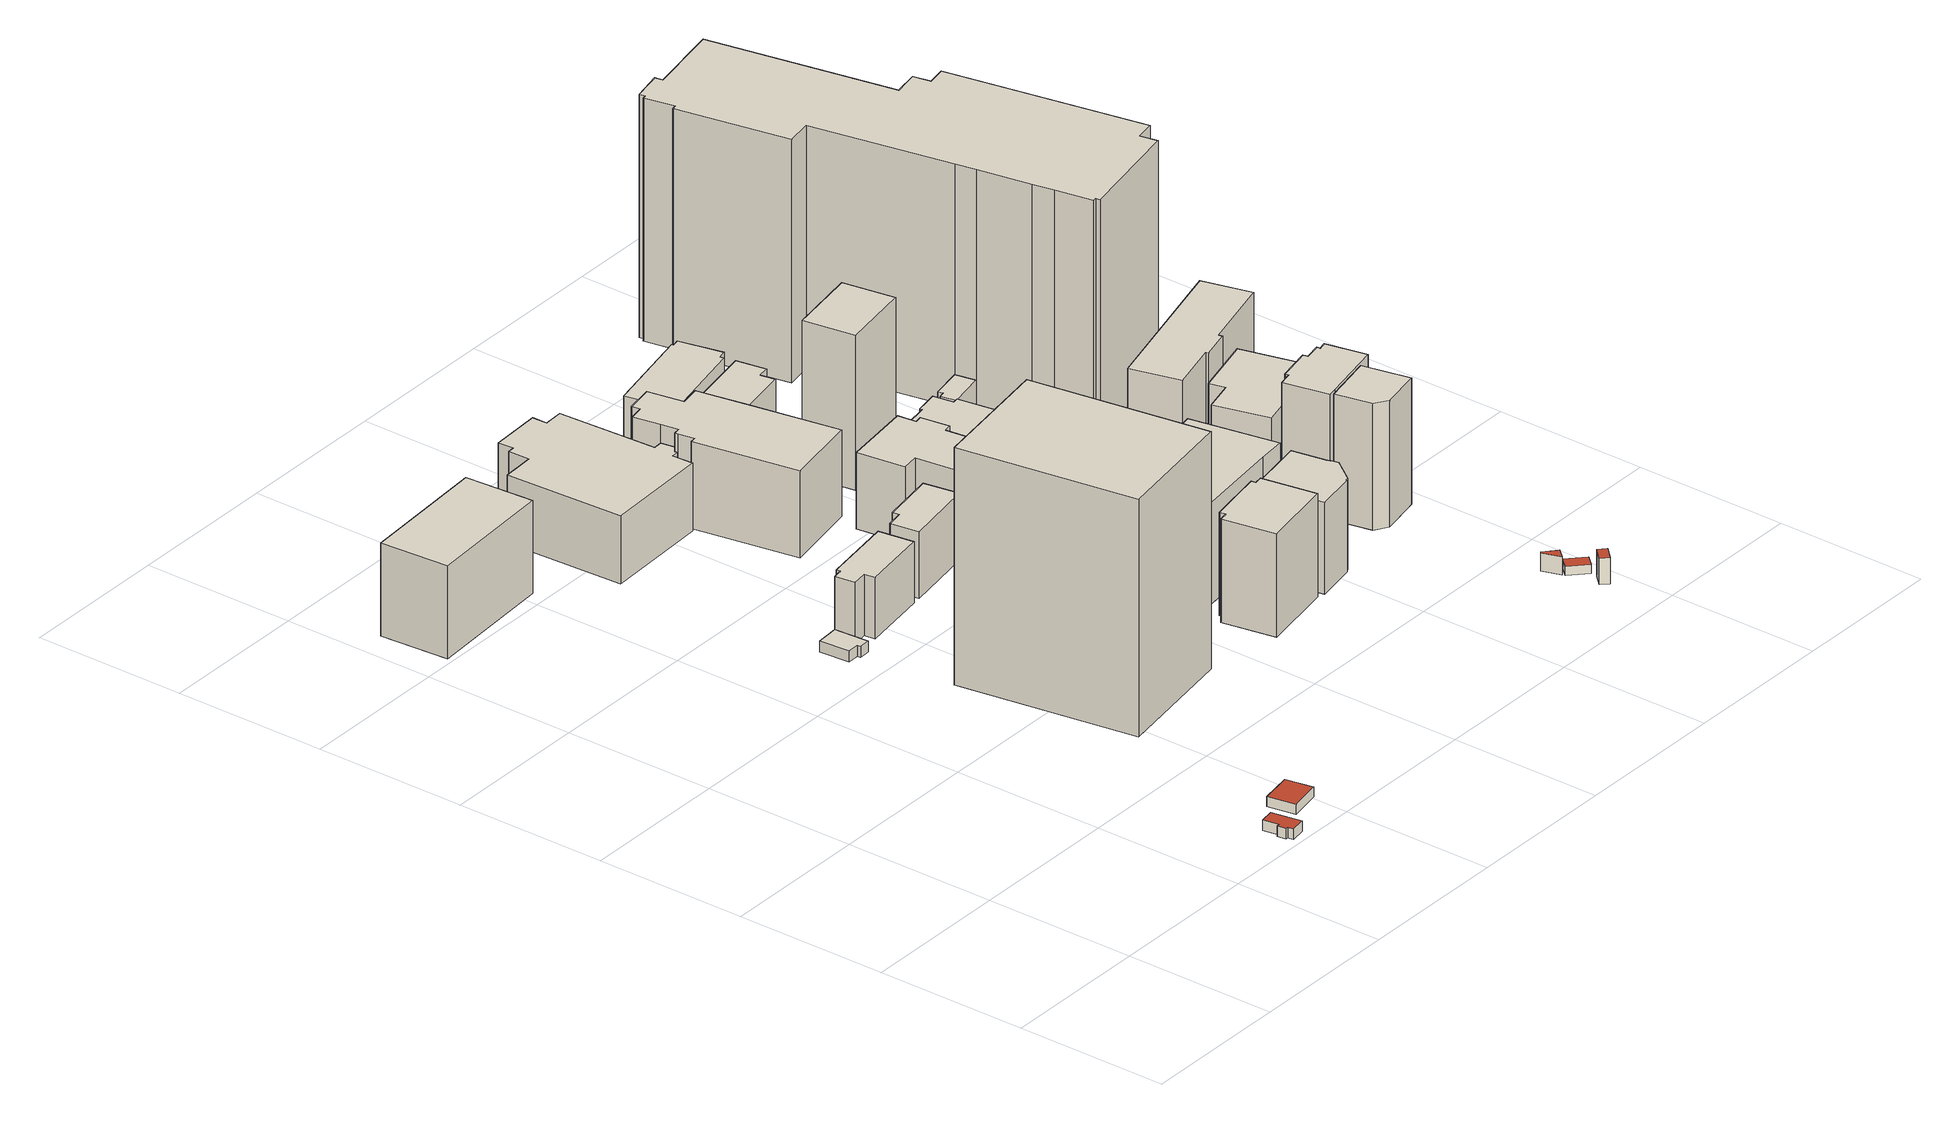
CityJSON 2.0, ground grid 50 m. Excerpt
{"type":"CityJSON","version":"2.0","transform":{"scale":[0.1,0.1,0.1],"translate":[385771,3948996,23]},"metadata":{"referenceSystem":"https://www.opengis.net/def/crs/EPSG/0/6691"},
"CityObjects":{
"building1":{"type":"Building","attributes":{"延べ面積換算係数":"1","大字・町コード":"46","町・丁目コード":"2","13+区市町村コード+大字・町コード+町・丁目コード":"13101046002","class":"3001","usage":"421","measuredHeight":3.5,"storeysAboveGround":1,"storeysBelowGround":0,"RiverFloodingRiskAttribute.description":"10","RiverFloodingRiskAttribute.rank":"1","RiverFloodingRiskAttribute.depth":0.01,"RiverFloodingRiskAttribute.adminType":"2","RiverFloodingRiskAttribute.scale":"2","BuildingDetailAttribute.buildingRoofEdgeArea":51.83,"BuildingDetailAttribute.fireproofStructureType":"1001","BuildingDetailAttribute.urbanPlanType":"21","BuildingDetailAttribute.areaClassificationType":"22","BuildingDetailAttribute.districtsAndZonesType":"10","BuildingDetailAttribute.landUseType":"214","BuildingDetailAttribute.detailedUsage":"1110","BuildingDetailAttribute.specifiedBuildingCoverageRate":80,"BuildingDetailAttribute.specifiedFloorAreaRate":700,"BuildingDetailAttribute.surveyYear":2021,"BuildingIDAttribute.prefecture":"13","BuildingIDAttribute.city":"13101"},"address":[{"country":"日本","locality":"東京都千代田区永田町二丁目"}],"geometry":[{"type":"Solid","lod":"2","boundaries":[[[[0,1,2,3,4,5,6,7]],[[8,9,10,11,12,13,14,15]],[[3,15,14,4]],[[7,11,10,0]],[[1,9,8,2]],[[6,12,11,7]],[[4,14,13,5]],[[0,10,9,1]],[[2,8,15,3]],[[5,13,12,6]]]],"semantics":{"surfaces":[{"type":"GroundSurface"},{"type":"RoofSurface"},{"type":"WallSurface"}],"values":[[0,1,2,2,2,2,2,2,2,2]]}}]},
"building2":{"type":"Building","attributes":{"説明注記":"車庫","大字・町コード":"46","町・丁目コード":"2","13+区市町村コード+大字・町コード+町・丁目コード":"13101046002","class":"3001","usage":"421","measuredHeight":3.2,"storeysAboveGround":9999,"storeysBelowGround":0,"RiverFloodingRiskAttribute.description":"10","RiverFloodingRiskAttribute.rank":"1","RiverFloodingRiskAttribute.depth":0.01,"RiverFloodingRiskAttribute.adminType":"2","RiverFloodingRiskAttribute.scale":"2","BuildingDetailAttribute.buildingRoofEdgeArea":121.07,"BuildingDetailAttribute.fireproofStructureType":"1011","BuildingDetailAttribute.urbanPlanType":"21","BuildingDetailAttribute.areaClassificationType":"22","BuildingDetailAttribute.districtsAndZonesType":"10","BuildingDetailAttribute.landUseType":"214","BuildingDetailAttribute.detailedUsage":"1110","BuildingDetailAttribute.specifiedBuildingCoverageRate":80,"BuildingDetailAttribute.specifiedFloorAreaRate":700,"BuildingDetailAttribute.surveyYear":2021,"BuildingIDAttribute.prefecture":"13","BuildingIDAttribute.city":"13101"},"address":[{"country":"日本","locality":"東京都千代田区永田町二丁目"}],"geometry":[{"type":"Solid","lod":"2","boundaries":[[[[16,17,18,19]],[[20,21,22,23]],[[16,23,22,17]],[[18,21,20,19]],[[19,20,23,16]],[[17,22,21,18]]]],"semantics":{"surfaces":[{"type":"GroundSurface"},{"type":"RoofSurface"},{"type":"WallSurface"}],"values":[[0,1,2,2,2,2]]}}]},
"building3":{"type":"Building","attributes":{"延べ面積換算係数":"1.00","大字・町コード":"35","13+区市町村コード+大字・町コード+町・丁目コード":"13101035000","地区計画":"紀尾井町地区","class":"3002","usage":"401","measuredHeight":33.9,"storeysAboveGround":7,"storeysBelowGround":2,"RiverFloodingRiskAttribute.description":"10","RiverFloodingRiskAttribute.rank":"1","RiverFloodingRiskAttribute.depth":0.26,"RiverFloodingRiskAttribute.adminType":"2","RiverFloodingRiskAttribute.scale":"2","BuildingDetailAttribute.buildingRoofEdgeArea":993.26,"BuildingDetailAttribute.fireproofStructureType":"1001","BuildingDetailAttribute.urbanPlanType":"21","BuildingDetailAttribute.areaClassificationType":"22","BuildingDetailAttribute.districtsAndZonesType":"6","BuildingDetailAttribute.landUseType":"212","BuildingDetailAttribute.detailedUsage":"1210","BuildingDetailAttribute.specifiedBuildingCoverageRate":60,"BuildingDetailAttribute.specifiedFloorAreaRate":300,"BuildingDetailAttribute.surveyYear":2021,"BuildingIDAttribute.prefecture":"13","BuildingIDAttribute.city":"13101"},"address":[{"country":"日本","locality":"東京都千代田区紀尾井町"}],"geometry":[{"type":"Solid","lod":"1","boundaries":[[[[24,25,26,27]],[[26,28,29,27]],[[25,30,28,26]],[[24,31,30,25]],[[27,29,31,24]],[[28,30,31,29]]]]}]},
"building4":{"type":"Building","attributes":{"延べ面積換算係数":"0.90","大字・町コード":"53","町・丁目コード":"2","13+区市町村コード+大字・町コード+町・丁目コード":"13101053002","class":"3001","usage":"411","measuredHeight":6,"storeysAboveGround":2,"storeysBelowGround":0,"RiverFloodingRiskAttribute.description":"10","RiverFloodingRiskAttribute.rank":"1","RiverFloodingRiskAttribute.depth":0.07,"RiverFloodingRiskAttribute.adminType":"2","RiverFloodingRiskAttribute.scale":"2","BuildingDetailAttribute.buildingRoofEdgeArea":82.84,"BuildingDetailAttribute.fireproofStructureType":"1002","BuildingDetailAttribute.urbanPlanType":"21","BuildingDetailAttribute.areaClassificationType":"22","BuildingDetailAttribute.districtsAndZonesType":"6","BuildingDetailAttribute.landUseType":"211","BuildingDetailAttribute.detailedUsage":"1310","BuildingDetailAttribute.specifiedBuildingCoverageRate":60,"BuildingDetailAttribute.specifiedFloorAreaRate":400,"BuildingDetailAttribute.surveyYear":2021,"BuildingIDAttribute.prefecture":"13","BuildingIDAttribute.city":"13101"},"address":[{"country":"日本","locality":"東京都千代田区平河町二丁目"}],"geometry":[{"type":"Solid","lod":"1","boundaries":[[[[32,33,34,35,36,37]],[[36,38,39,37]],[[35,40,38,36]],[[34,41,40,35]],[[33,42,41,34]],[[32,43,42,33]],[[37,39,43,32]],[[38,40,41,42,43,39]]]]}]},
"building5":{"type":"Building","attributes":{"延べ面積換算係数":"1.00","大字・町コード":"53","町・丁目コード":"2","13+区市町村コード+大字・町コード+町・丁目コード":"13101053002","class":"3002","usage":"421","measuredHeight":78.3,"storeysAboveGround":15,"storeysBelowGround":1,"RiverFloodingRiskAttribute.description":"10","RiverFloodingRiskAttribute.rank":"1","RiverFloodingRiskAttribute.depth":0.26,"RiverFloodingRiskAttribute.adminType":"2","RiverFloodingRiskAttribute.scale":"2","BuildingDetailAttribute.buildingRoofEdgeArea":2519.76,"BuildingDetailAttribute.fireproofStructureType":"1001","BuildingDetailAttribute.urbanPlanType":"21","BuildingDetailAttribute.areaClassificationType":"22","BuildingDetailAttribute.districtsAndZonesType":"6","BuildingDetailAttribute.landUseType":"214","BuildingDetailAttribute.detailedUsage":"1110","BuildingDetailAttribute.specifiedBuildingCoverageRate":60,"BuildingDetailAttribute.specifiedFloorAreaRate":400,"BuildingDetailAttribute.surveyYear":2021,"BuildingIDAttribute.prefecture":"13","BuildingIDAttribute.city":"13101"},"address":[{"country":"日本","locality":"東京都千代田区平河町二丁目"}],"geometry":[{"type":"Solid","lod":"1","boundaries":[[[[44,45,46,47]],[[46,48,49,47]],[[45,50,48,46]],[[44,51,50,45]],[[47,49,51,44]],[[48,50,51,49]]]]}]},
"building6":{"type":"Building","attributes":{"延べ面積換算係数":"1.00","大字・町コード":"53","町・丁目コード":"2","13+区市町村コード+大字・町コード+町・丁目コード":"13101053002","class":"3002","usage":"401","measuredHeight":30.2,"storeysAboveGround":7,"storeysBelowGround":1,"RiverFloodingRiskAttribute.description":"10","RiverFloodingRiskAttribute.rank":"1","RiverFloodingRiskAttribute.depth":0.01,"RiverFloodingRiskAttribute.adminType":"2","RiverFloodingRiskAttribute.scale":"2","BuildingDetailAttribute.buildingRoofEdgeArea":299.1,"BuildingDetailAttribute.fireproofStructureType":"1001","BuildingDetailAttribute.urbanPlanType":"21","BuildingDetailAttribute.areaClassificationType":"22","BuildingDetailAttribute.districtsAndZonesType":"6","BuildingDetailAttribute.landUseType":"212","BuildingDetailAttribute.detailedUsage":"1210","BuildingDetailAttribute.specifiedBuildingCoverageRate":60,"BuildingDetailAttribute.specifiedFloorAreaRate":400,"BuildingDetailAttribute.surveyYear":2021,"BuildingIDAttribute.prefecture":"13","BuildingIDAttribute.city":"13101"},"address":[{"country":"日本","locality":"東京都千代田区平河町二丁目"}],"geometry":[{"type":"Solid","lod":"1","boundaries":[[[[52,53,54,55,56,57,58,59]],[[58,60,61,59]],[[57,62,60,58]],[[56,63,62,57]],[[55,64,63,56]],[[54,65,64,55]],[[53,66,65,54]],[[52,67,66,53]],[[59,61,67,52]],[[60,62,63,64,65,66,67,61]]]]}]},
"building7":{"type":"Building","attributes":{"name":"区立麹町中学校","延べ面積換算係数":"1.00","大字・町コード":"53","町・丁目コード":"2","13+区市町村コード+大字・町コード+町・丁目コード":"13101053002","class":"3002","usage":"422","measuredHeight":30.2,"storeysAboveGround":4,"storeysBelowGround":0,"RiverFloodingRiskAttribute.description":"10","RiverFloodingRiskAttribute.rank":"2","RiverFloodingRiskAttribute.depth":0.66,"RiverFloodingRiskAttribute.adminType":"2","RiverFloodingRiskAttribute.scale":"2","BuildingDetailAttribute.buildingRoofEdgeArea":3342.53,"BuildingDetailAttribute.fireproofStructureType":"1001","BuildingDetailAttribute.urbanPlanType":"21","BuildingDetailAttribute.areaClassificationType":"22","BuildingDetailAttribute.districtsAndZonesType":"6","BuildingDetailAttribute.landUseType":"214","BuildingDetailAttribute.detailedUsage":"1121","BuildingDetailAttribute.specifiedBuildingCoverageRate":60,"BuildingDetailAttribute.specifiedFloorAreaRate":400,"BuildingDetailAttribute.surveyYear":2021,"BuildingIDAttribute.prefecture":"13","BuildingIDAttribute.city":"13101"},"address":[{"country":"日本","locality":"東京都千代田区平河町二丁目"}],"geometry":[{"type":"Solid","lod":"1","boundaries":[[[[68,69,70,71,72,73,74,75,76,77,78,79,80,81,82,83]],[[82,84,85,83]],[[81,86,84,82]],[[80,87,86,81]],[[79,88,87,80]],[[78,89,88,79]],[[77,90,89,78]],[[76,91,90,77]],[[75,92,91,76]],[[74,93,92,75]],[[73,94,93,74]],[[72,95,94,73]],[[71,96,95,72]],[[70,97,96,71]],[[69,98,97,70]],[[68,99,98,69]],[[83,85,99,68]],[[84,86,87,88,89,90,91,92,93,94,95,96,97,98,99,85]]]]}]},
"building8":{"type":"Building","attributes":{"延べ面積換算係数":"1.00","大字・町コード":"53","町・丁目コード":"2","13+区市町村コード+大字・町コード+町・丁目コード":"13101053002","class":"3002","usage":"401","measuredHeight":29.8,"storeysAboveGround":6,"storeysBelowGround":0,"RiverFloodingRiskAttribute.description":"10","RiverFloodingRiskAttribute.rank":"1","RiverFloodingRiskAttribute.depth":0.01,"RiverFloodingRiskAttribute.adminType":"2","RiverFloodingRiskAttribute.scale":"2","BuildingDetailAttribute.buildingRoofEdgeArea":267.27,"BuildingDetailAttribute.fireproofStructureType":"1001","BuildingDetailAttribute.urbanPlanType":"21","BuildingDetailAttribute.areaClassificationType":"22","BuildingDetailAttribute.districtsAndZonesType":"6","BuildingDetailAttribute.landUseType":"212","BuildingDetailAttribute.detailedUsage":"1210","BuildingDetailAttribute.specifiedBuildingCoverageRate":60,"BuildingDetailAttribute.specifiedFloorAreaRate":400,"BuildingDetailAttribute.surveyYear":2021,"BuildingIDAttribute.prefecture":"13","BuildingIDAttribute.city":"13101"},"address":[{"country":"日本","locality":"東京都千代田区平河町二丁目"}],"geometry":[{"type":"Solid","lod":"1","boundaries":[[[[100,101,102,103,104,105]],[[104,106,107,105]],[[103,108,106,104]],[[102,109,108,103]],[[101,110,109,102]],[[100,111,110,101]],[[105,107,111,100]],[[106,108,109,110,111,107]]]]}]},
"building9":{"type":"Building","attributes":{"延べ面積換算係数":"1.00","大字・町コード":"53","町・丁目コード":"2","13+区市町村コード+大字・町コード+町・丁目コード":"13101053002","class":"3002","usage":"401","measuredHeight":42.3,"storeysAboveGround":9,"storeysBelowGround":1,"RiverFloodingRiskAttribute.description":"10","RiverFloodingRiskAttribute.rank":"1","RiverFloodingRiskAttribute.depth":0.02,"RiverFloodingRiskAttribute.adminType":"2","RiverFloodingRiskAttribute.scale":"2","BuildingDetailAttribute.buildingRoofEdgeArea":486.74,"BuildingDetailAttribute.fireproofStructureType":"1001","BuildingDetailAttribute.urbanPlanType":"21","BuildingDetailAttribute.areaClassificationType":"22","BuildingDetailAttribute.districtsAndZonesType":"10","BuildingDetailAttribute.landUseType":"212","BuildingDetailAttribute.detailedUsage":"1210","BuildingDetailAttribute.specifiedBuildingCoverageRate":80,"BuildingDetailAttribute.specifiedFloorAreaRate":700,"BuildingDetailAttribute.surveyYear":2021,"BuildingIDAttribute.prefecture":"13","BuildingIDAttribute.city":"13101"},"address":[{"country":"日本","locality":"東京都千代田区平河町二丁目"}],"geometry":[{"type":"Solid","lod":"1","boundaries":[[[[112,113,114,115,116,117,118,119]],[[118,120,121,119]],[[117,122,120,118]],[[116,123,122,117]],[[115,124,123,116]],[[114,125,124,115]],[[113,126,125,114]],[[112,127,126,113]],[[119,121,127,112]],[[120,122,123,124,125,126,127,121]]]]}]},
"building10":{"type":"Building","attributes":{"延べ面積換算係数":"1.00","大字・町コード":"53","町・丁目コード":"2","13+区市町村コード+大字・町コード+町・丁目コード":"13101053002","class":"3002","usage":"422","measuredHeight":33.1,"storeysAboveGround":4,"storeysBelowGround":0,"RiverFloodingRiskAttribute.description":"10","RiverFloodingRiskAttribute.rank":"2","RiverFloodingRiskAttribute.depth":0.7,"RiverFloodingRiskAttribute.adminType":"2","RiverFloodingRiskAttribute.scale":"2","BuildingDetailAttribute.buildingRoofEdgeArea":3342.53,"BuildingDetailAttribute.fireproofStructureType":"1001","BuildingDetailAttribute.urbanPlanType":"21","BuildingDetailAttribute.areaClassificationType":"22","BuildingDetailAttribute.districtsAndZonesType":"6","BuildingDetailAttribute.landUseType":"214","BuildingDetailAttribute.detailedUsage":"1121","BuildingDetailAttribute.specifiedBuildingCoverageRate":60,"BuildingDetailAttribute.specifiedFloorAreaRate":400,"BuildingDetailAttribute.surveyYear":2021,"BuildingIDAttribute.prefecture":"13","BuildingIDAttribute.city":"13101"},"address":[{"country":"日本","locality":"東京都千代田区平河町二丁目"}],"geometry":[{"type":"Solid","lod":"1","boundaries":[[[[128,129,130,131,132,133,134,135,136,137,138,139,140,141,142,143]],[[142,144,145,143]],[[141,146,144,142]],[[140,147,146,141]],[[139,148,147,140]],[[138,149,148,139]],[[137,150,149,138]],[[136,151,150,137]],[[135,152,151,136]],[[134,153,152,135]],[[133,154,153,134]],[[132,155,154,133]],[[131,156,155,132]],[[130,157,156,131]],[[129,158,157,130]],[[128,159,158,129]],[[143,145,159,128]],[[144,146,147,148,149,150,151,152,153,154,155,156,157,158,159,145]]]]}]},
"building11":{"type":"Building","attributes":{"延べ面積換算係数":"1.00","大字・町コード":"53","町・丁目コード":"2","13+区市町村コード+大字・町コード+町・丁目コード":"13101053002","class":"3002","usage":"401","measuredHeight":38.4,"storeysAboveGround":7,"storeysBelowGround":1,"BuildingDetailAttribute.buildingRoofEdgeArea":643.03,"BuildingDetailAttribute.fireproofStructureType":"1001","BuildingDetailAttribute.urbanPlanType":"21","BuildingDetailAttribute.areaClassificationType":"22","BuildingDetailAttribute.districtsAndZonesType":"6","BuildingDetailAttribute.landUseType":"212","BuildingDetailAttribute.detailedUsage":"1210","BuildingDetailAttribute.specifiedBuildingCoverageRate":60,"BuildingDetailAttribute.specifiedFloorAreaRate":400,"BuildingDetailAttribute.surveyYear":2021,"BuildingIDAttribute.prefecture":"13","BuildingIDAttribute.city":"13101"},"address":[{"country":"日本","locality":"東京都千代田区平河町二丁目"}],"geometry":[{"type":"Solid","lod":"1","boundaries":[[[[160,161,162,163,164,165,166,167,168,169]],[[168,170,171,169]],[[167,172,170,168]],[[166,173,172,167]],[[165,174,173,166]],[[164,175,174,165]],[[163,176,175,164]],[[162,177,176,163]],[[161,178,177,162]],[[160,179,178,161]],[[169,171,179,160]],[[170,172,173,174,175,176,177,178,179,171]]]]}]},
"building12":{"type":"Building","attributes":{"延べ面積換算係数":"1.00","大字・町コード":"53","町・丁目コード":"2","13+区市町村コード+大字・町コード+町・丁目コード":"13101053002","class":"3002","usage":"401","measuredHeight":46.9,"storeysAboveGround":9,"storeysBelowGround":2,"RiverFloodingRiskAttribute.description":"10","RiverFloodingRiskAttribute.rank":"1","RiverFloodingRiskAttribute.depth":0.08,"RiverFloodingRiskAttribute.adminType":"2","RiverFloodingRiskAttribute.scale":"2","BuildingDetailAttribute.buildingRoofEdgeArea":1915.47,"BuildingDetailAttribute.fireproofStructureType":"1001","BuildingDetailAttribute.urbanPlanType":"21","BuildingDetailAttribute.areaClassificationType":"22","BuildingDetailAttribute.districtsAndZonesType":"6","BuildingDetailAttribute.landUseType":"212","BuildingDetailAttribute.detailedUsage":"1210","BuildingDetailAttribute.specifiedBuildingCoverageRate":60,"BuildingDetailAttribute.specifiedFloorAreaRate":400,"BuildingDetailAttribute.surveyYear":2021,"BuildingIDAttribute.prefecture":"13","BuildingIDAttribute.city":"13101"},"address":[{"country":"日本","locality":"東京都千代田区平河町二丁目"}],"geometry":[{"type":"Solid","lod":"1","boundaries":[[[[180,181,182,183,184,185,186,187,188,189,190,191,192]],[[191,193,194,192]],[[190,195,193,191]],[[189,196,195,190]],[[188,197,196,189]],[[187,198,197,188]],[[186,199,198,187]],[[185,200,199,186]],[[184,201,200,185]],[[183,202,201,184]],[[182,203,202,183]],[[181,204,203,182]],[[180,205,204,181]],[[192,194,205,180]],[[193,195,196,197,198,199,200,201,202,203,204,205,194]]]]}]},
"building13":{"type":"Building","attributes":{"延べ面積換算係数":"1.00","大字・町コード":"53","町・丁目コード":"2","13+区市町村コード+大字・町コード+町・丁目コード":"13101053002","class":"3002","usage":"401","measuredHeight":38.8,"storeysAboveGround":9,"storeysBelowGround":1,"RiverFloodingRiskAttribute.description":"10","RiverFloodingRiskAttribute.rank":"1","RiverFloodingRiskAttribute.depth":0.13,"RiverFloodingRiskAttribute.adminType":"2","RiverFloodingRiskAttribute.scale":"2","BuildingDetailAttribute.buildingRoofEdgeArea":431.77,"BuildingDetailAttribute.fireproofStructureType":"1001","BuildingDetailAttribute.urbanPlanType":"21","BuildingDetailAttribute.areaClassificationType":"22","BuildingDetailAttribute.districtsAndZonesType":"10","BuildingDetailAttribute.landUseType":"212","BuildingDetailAttribute.detailedUsage":"1210","BuildingDetailAttribute.specifiedBuildingCoverageRate":80,"BuildingDetailAttribute.specifiedFloorAreaRate":700,"BuildingDetailAttribute.surveyYear":2021,"BuildingIDAttribute.prefecture":"13","BuildingIDAttribute.city":"13101"},"address":[{"country":"日本","locality":"東京都千代田区平河町二丁目"}],"geometry":[{"type":"Solid","lod":"1","boundaries":[[[[206,207,208,209,210,211,212,213,214,215,216]],[[215,217,218,216]],[[214,219,217,215]],[[213,220,219,214]],[[212,221,220,213]],[[211,222,221,212]],[[210,223,222,211]],[[209,224,223,210]],[[208,225,224,209]],[[207,226,225,208]],[[206,227,226,207]],[[216,218,227,206]],[[217,219,220,221,222,223,224,225,226,227,218]]]]}]},
"building14":{"type":"Building","attributes":{"延べ面積換算係数":"1.00","大字・町コード":"53","町・丁目コード":"2","13+区市町村コード+大字・町コード+町・丁目コード":"13101053002","class":"3002","usage":"422","measuredHeight":29.1,"storeysAboveGround":4,"storeysBelowGround":0,"RiverFloodingRiskAttribute.description":"10","RiverFloodingRiskAttribute.rank":"1","RiverFloodingRiskAttribute.depth":0.15,"RiverFloodingRiskAttribute.adminType":"2","RiverFloodingRiskAttribute.scale":"2","BuildingDetailAttribute.buildingRoofEdgeArea":3342.53,"BuildingDetailAttribute.fireproofStructureType":"1001","BuildingDetailAttribute.urbanPlanType":"21","BuildingDetailAttribute.areaClassificationType":"22","BuildingDetailAttribute.districtsAndZonesType":"6","BuildingDetailAttribute.landUseType":"214","BuildingDetailAttribute.detailedUsage":"1121","BuildingDetailAttribute.specifiedBuildingCoverageRate":60,"BuildingDetailAttribute.specifiedFloorAreaRate":400,"BuildingDetailAttribute.surveyYear":2021,"BuildingIDAttribute.prefecture":"13","BuildingIDAttribute.city":"13101"},"address":[{"country":"日本","locality":"東京都千代田区平河町二丁目"}],"geometry":[{"type":"Solid","lod":"1","boundaries":[[[[228,229,230,231,232,233]],[[232,234,235,233]],[[231,236,234,232]],[[230,237,236,231]],[[229,238,237,230]],[[228,239,238,229]],[[233,235,239,228]],[[234,236,237,238,239,235]]]]}]},
"building15":{"type":"Building","attributes":{"延べ面積換算係数":"1.00","大字・町コード":"53","町・丁目コード":"2","13+区市町村コード+大字・町コード+町・丁目コード":"13101053002","class":"3002","usage":"401","measuredHeight":31.1,"storeysAboveGround":6,"storeysBelowGround":1,"RiverFloodingRiskAttribute.description":"10","RiverFloodingRiskAttribute.rank":"2","RiverFloodingRiskAttribute.depth":0.55,"RiverFloodingRiskAttribute.adminType":"2","RiverFloodingRiskAttribute.scale":"2","BuildingDetailAttribute.buildingRoofEdgeArea":557.56,"BuildingDetailAttribute.fireproofStructureType":"1001","BuildingDetailAttribute.urbanPlanType":"21","BuildingDetailAttribute.areaClassificationType":"22","BuildingDetailAttribute.districtsAndZonesType":"6","BuildingDetailAttribute.landUseType":"212","BuildingDetailAttribute.detailedUsage":"1210","BuildingDetailAttribute.specifiedBuildingCoverageRate":60,"BuildingDetailAttribute.specifiedFloorAreaRate":400,"BuildingDetailAttribute.surveyYear":2021,"BuildingIDAttribute.prefecture":"13","BuildingIDAttribute.city":"13101"},"address":[{"country":"日本","locality":"東京都千代田区平河町二丁目"}],"geometry":[{"type":"Solid","lod":"1","boundaries":[[[[240,241,242,243,244,245,246,247]],[[246,248,249,247]],[[245,250,248,246]],[[244,251,250,245]],[[243,252,251,244]],[[242,253,252,243]],[[241,254,253,242]],[[240,255,254,241]],[[247,249,255,240]],[[248,250,251,252,253,254,255,249]]]]}]},
"building16":{"type":"Building","attributes":{"延べ面積換算係数":"1.00","大字・町コード":"53","町・丁目コード":"2","13+区市町村コード+大字・町コード+町・丁目コード":"13101053002","class":"3002","usage":"412","measuredHeight":57,"storeysAboveGround":15,"storeysBelowGround":0,"RiverFloodingRiskAttribute.description":"10","RiverFloodingRiskAttribute.rank":"1","RiverFloodingRiskAttribute.depth":0.12,"RiverFloodingRiskAttribute.adminType":"2","RiverFloodingRiskAttribute.scale":"2","BuildingDetailAttribute.buildingRoofEdgeArea":546.8,"BuildingDetailAttribute.fireproofStructureType":"1001","BuildingDetailAttribute.urbanPlanType":"21","BuildingDetailAttribute.areaClassificationType":"22","BuildingDetailAttribute.districtsAndZonesType":"6","BuildingDetailAttribute.landUseType":"211","BuildingDetailAttribute.detailedUsage":"1320","BuildingDetailAttribute.specifiedBuildingCoverageRate":60,"BuildingDetailAttribute.specifiedFloorAreaRate":400,"BuildingDetailAttribute.surveyYear":2021,"BuildingIDAttribute.prefecture":"13","BuildingIDAttribute.city":"13101"},"address":[{"country":"日本","locality":"東京都千代田区平河町二丁目"}],"geometry":[{"type":"Solid","lod":"1","boundaries":[[[[256,257,258,259]],[[258,260,261,259]],[[257,262,260,258]],[[256,263,262,257]],[[259,261,263,256]],[[260,262,263,261]]]]}]},
"building17":{"type":"Building","attributes":{"延べ面積換算係数":"1.00","大字・町コード":"53","町・丁目コード":"2","13+区市町村コード+大字・町コード+町・丁目コード":"13101053002","class":"3002","usage":"401","measuredHeight":31.2,"storeysAboveGround":6,"storeysBelowGround":1,"RiverFloodingRiskAttribute.description":"10","RiverFloodingRiskAttribute.rank":"1","RiverFloodingRiskAttribute.depth":0.09,"RiverFloodingRiskAttribute.adminType":"2","RiverFloodingRiskAttribute.scale":"2","BuildingDetailAttribute.buildingRoofEdgeArea":586.64,"BuildingDetailAttribute.fireproofStructureType":"1001","BuildingDetailAttribute.urbanPlanType":"21","BuildingDetailAttribute.areaClassificationType":"22","BuildingDetailAttribute.districtsAndZonesType":"6","BuildingDetailAttribute.landUseType":"212","BuildingDetailAttribute.detailedUsage":"1210","BuildingDetailAttribute.specifiedBuildingCoverageRate":60,"BuildingDetailAttribute.specifiedFloorAreaRate":400,"BuildingDetailAttribute.surveyYear":2021,"BuildingIDAttribute.prefecture":"13","BuildingIDAttribute.city":"13101"},"address":[{"country":"日本","locality":"東京都千代田区平河町二丁目"}],"geometry":[{"type":"Solid","lod":"1","boundaries":[[[[264,265,266,267,268,269,270,271,272,273,274,275,276,277]],[[276,278,279,277]],[[275,280,278,276]],[[274,281,280,275]],[[273,282,281,274]],[[272,283,282,273]],[[271,284,283,272]],[[270,285,284,271]],[[269,286,285,270]],[[268,287,286,269]],[[267,288,287,268]],[[266,289,288,267]],[[265,290,289,266]],[[264,291,290,265]],[[277,279,291,264]],[[278,280,281,282,283,284,285,286,287,288,289,290,291,279]]]]}]},
"building18":{"type":"Building","attributes":{"class":"3001","usage":"461","measuredHeight":-9999,"storeysAboveGround":9999,"storeysBelowGround":9999,"RiverFloodingRiskAttribute.description":"10","RiverFloodingRiskAttribute.rank":"1","RiverFloodingRiskAttribute.depth":0.13,"RiverFloodingRiskAttribute.adminType":"2","RiverFloodingRiskAttribute.scale":"2","BuildingDetailAttribute.buildingRoofEdgeArea":-9999,"BuildingDetailAttribute.fireproofStructureType":"1011","BuildingDetailAttribute.urbanPlanType":"21","BuildingDetailAttribute.areaClassificationType":"22","BuildingDetailAttribute.districtsAndZonesType":"6","BuildingDetailAttribute.landUseType":"212","BuildingDetailAttribute.detailedUsage":"0","BuildingDetailAttribute.specifiedBuildingCoverageRate":60,"BuildingDetailAttribute.specifiedFloorAreaRate":400,"BuildingDetailAttribute.surveyYear":"0001","BuildingIDAttribute.prefecture":"13","BuildingIDAttribute.city":"13101"},"geometry":[{"type":"Solid","lod":"1","boundaries":[[[[292,293,294,295,296,297,298,299,300,301,302]],[[301,303,304,302]],[[300,305,303,301]],[[299,306,305,300]],[[298,307,306,299]],[[297,308,307,298]],[[296,309,308,297]],[[295,310,309,296]],[[294,311,310,295]],[[293,312,311,294]],[[292,313,312,293]],[[302,304,313,292]],[[303,305,306,307,308,309,310,311,312,313,304]]]]}]},
"building19":{"type":"Building","attributes":{"class":"3001","usage":"461","measuredHeight":3.7,"storeysAboveGround":9999,"storeysBelowGround":9999,"RiverFloodingRiskAttribute.description":"10","RiverFloodingRiskAttribute.rank":"1","RiverFloodingRiskAttribute.depth":0.11,"RiverFloodingRiskAttribute.adminType":"2","RiverFloodingRiskAttribute.scale":"2","BuildingDetailAttribute.buildingRoofEdgeArea":-9999,"BuildingDetailAttribute.fireproofStructureType":"1011","BuildingDetailAttribute.urbanPlanType":"21","BuildingDetailAttribute.areaClassificationType":"22","BuildingDetailAttribute.districtsAndZonesType":"6","BuildingDetailAttribute.landUseType":"212","BuildingDetailAttribute.detailedUsage":"0","BuildingDetailAttribute.specifiedBuildingCoverageRate":60,"BuildingDetailAttribute.specifiedFloorAreaRate":400,"BuildingDetailAttribute.surveyYear":"0001","BuildingIDAttribute.prefecture":"13","BuildingIDAttribute.city":"13101"},"geometry":[{"type":"Solid","lod":"1","boundaries":[[[[314,315,316,317]],[[316,318,319,317]],[[315,320,318,316]],[[314,321,320,315]],[[317,319,321,314]],[[318,320,321,319]]]]}]},
"building20":{"type":"Building","attributes":{"class":"3001","usage":"461","measuredHeight":6.2,"storeysAboveGround":9999,"storeysBelowGround":9999,"BuildingDetailAttribute.buildingRoofEdgeArea":-9999,"BuildingDetailAttribute.fireproofStructureType":"1011","BuildingDetailAttribute.urbanPlanType":"21","BuildingDetailAttribute.areaClassificationType":"22","BuildingDetailAttribute.districtsAndZonesType":"10","BuildingDetailAttribute.landUseType":"214","BuildingDetailAttribute.detailedUsage":"0","BuildingDetailAttribute.specifiedBuildingCoverageRate":80,"BuildingDetailAttribute.specifiedFloorAreaRate":700,"BuildingDetailAttribute.surveyYear":"0001","BuildingIDAttribute.prefecture":"13","BuildingIDAttribute.city":"13101"},"geometry":[{"type":"Solid","lod":"2","boundaries":[[[[322,323,324,325]],[[326,327,328,329]],[[323,328,327,324]],[[322,329,328,323]],[[325,326,329,322]],[[324,327,326,325]]]],"semantics":{"surfaces":[{"type":"GroundSurface"},{"type":"RoofSurface"},{"type":"WallSurface"}],"values":[[0,1,2,2,2,2]]}}]},
"building21":{"type":"Building","attributes":{"説明注記":"倉庫","大字・町コード":"46","町・丁目コード":"2","13+区市町村コード+大字・町コード+町・丁目コード":"13101046002","class":"3001","usage":"422","measuredHeight":6.3,"storeysAboveGround":9999,"storeysBelowGround":0,"BuildingDetailAttribute.buildingRoofEdgeArea":31.39,"BuildingDetailAttribute.fireproofStructureType":"1011","BuildingDetailAttribute.urbanPlanType":"21","BuildingDetailAttribute.areaClassificationType":"22","BuildingDetailAttribute.districtsAndZonesType":"10","BuildingDetailAttribute.landUseType":"214","BuildingDetailAttribute.detailedUsage":"1121","BuildingDetailAttribute.specifiedBuildingCoverageRate":80,"BuildingDetailAttribute.specifiedFloorAreaRate":700,"BuildingDetailAttribute.surveyYear":2021,"BuildingIDAttribute.prefecture":"13","BuildingIDAttribute.city":"13101"},"address":[{"country":"日本","locality":"東京都千代田区永田町二丁目"}],"geometry":[{"type":"Solid","lod":"2","boundaries":[[[[330,331,332,333]],[[334,335,336,337]],[[333,334,337,330]],[[331,336,335,332]],[[330,337,336,331]],[[332,335,334,333]]]],"semantics":{"surfaces":[{"type":"GroundSurface"},{"type":"RoofSurface"},{"type":"WallSurface"}],"values":[[0,1,2,2,2,2]]}}]},
"building22":{"type":"Building","attributes":{"class":"3001","usage":"461","measuredHeight":8.7,"storeysAboveGround":9999,"storeysBelowGround":9999,"BuildingDetailAttribute.buildingRoofEdgeArea":-9999,"BuildingDetailAttribute.fireproofStructureType":"1011","BuildingDetailAttribute.urbanPlanType":"21","BuildingDetailAttribute.areaClassificationType":"22","BuildingDetailAttribute.districtsAndZonesType":"10","BuildingDetailAttribute.landUseType":"214","BuildingDetailAttribute.detailedUsage":"0","BuildingDetailAttribute.specifiedBuildingCoverageRate":80,"BuildingDetailAttribute.specifiedFloorAreaRate":700,"BuildingDetailAttribute.surveyYear":"0001","BuildingIDAttribute.prefecture":"13","BuildingIDAttribute.city":"13101"},"geometry":[{"type":"Solid","lod":"2","boundaries":[[[[338,339,340,341]],[[342,343,344,345]],[[344,339,338,345]],[[345,338,341,342]],[[343,340,339,344]],[[342,341,340,343]]]],"semantics":{"surfaces":[{"type":"GroundSurface"},{"type":"RoofSurface"},{"type":"WallSurface"}],"values":[[0,1,2,2,2,2]]}}]},
"building23":{"type":"Building","attributes":{"延べ面積換算係数":"1.00","大字・町コード":"53","町・丁目コード":"2","13+区市町村コード+大字・町コード+町・丁目コード":"13101053002","地区計画":"平河町二丁目東部地区","class":"3002","usage":"401","measuredHeight":47.5,"storeysAboveGround":10,"storeysBelowGround":0,"RiverFloodingRiskAttribute.description":"10","RiverFloodingRiskAttribute.rank":"1","RiverFloodingRiskAttribute.depth":0.02,"RiverFloodingRiskAttribute.adminType":"2","RiverFloodingRiskAttribute.scale":"2","BuildingDetailAttribute.buildingRoofEdgeArea":268.01,"BuildingDetailAttribute.fireproofStructureType":"1001","BuildingDetailAttribute.urbanPlanType":"21","BuildingDetailAttribute.areaClassificationType":"22","BuildingDetailAttribute.districtsAndZonesType":"10","BuildingDetailAttribute.landUseType":"212","BuildingDetailAttribute.detailedUsage":"1210","BuildingDetailAttribute.specifiedBuildingCoverageRate":80,"BuildingDetailAttribute.specifiedFloorAreaRate":700,"BuildingDetailAttribute.surveyYear":2021,"BuildingIDAttribute.prefecture":"13","BuildingIDAttribute.city":"13101"},"address":[{"country":"日本","locality":"東京都千代田区平河町二丁目"}],"geometry":[{"type":"Solid","lod":"1","boundaries":[[[[346,347,348,349,350]],[[349,351,352,350]],[[348,353,351,349]],[[347,354,353,348]],[[346,355,354,347]],[[350,352,355,346]],[[351,353,354,355,352]]]]}]},
"building24":{"type":"Building","attributes":{"延べ面積換算係数":"0.80","大字・町コード":"53","町・丁目コード":"2","13+区市町村コード+大字・町コード+町・丁目コード":"13101053002","地区計画":"平河町二丁目東部地区","class":"3002","usage":"412","measuredHeight":39.9,"storeysAboveGround":12,"storeysBelowGround":0,"RiverFloodingRiskAttribute.description":"10","RiverFloodingRiskAttribute.rank":"1","RiverFloodingRiskAttribute.depth":0.04,"RiverFloodingRiskAttribute.adminType":"2","RiverFloodingRiskAttribute.scale":"2","BuildingDetailAttribute.buildingRoofEdgeArea":562.57,"BuildingDetailAttribute.fireproofStructureType":"1001","BuildingDetailAttribute.urbanPlanType":"21","BuildingDetailAttribute.areaClassificationType":"22","BuildingDetailAttribute.districtsAndZonesType":"6","BuildingDetailAttribute.landUseType":"211","BuildingDetailAttribute.detailedUsage":"1320","BuildingDetailAttribute.specifiedBuildingCoverageRate":60,"BuildingDetailAttribute.specifiedFloorAreaRate":400,"BuildingDetailAttribute.surveyYear":2021,"BuildingIDAttribute.prefecture":"13","BuildingIDAttribute.city":"13101"},"address":[{"country":"日本","locality":"東京都千代田区平河町二丁目"}],"geometry":[{"type":"Solid","lod":"1","boundaries":[[[[356,357,358,359,360,361,362,363,364,365,366]],[[365,367,368,366]],[[364,369,367,365]],[[363,370,369,364]],[[362,371,370,363]],[[361,372,371,362]],[[360,373,372,361]],[[359,374,373,360]],[[358,375,374,359]],[[357,376,375,358]],[[356,377,376,357]],[[366,368,377,356]],[[367,369,370,371,372,373,374,375,376,377,368]]]]}]},
"building25":{"type":"Building","attributes":{"地区計画":"平河町二丁目東部地区","class":"3001","usage":"461","measuredHeight":9.2,"storeysAboveGround":9999,"storeysBelowGround":9999,"BuildingDetailAttribute.buildingRoofEdgeArea":-9999,"BuildingDetailAttribute.fireproofStructureType":"1011","BuildingDetailAttribute.urbanPlanType":"21","BuildingDetailAttribute.areaClassificationType":"22","BuildingDetailAttribute.districtsAndZonesType":"6","BuildingDetailAttribute.landUseType":"212","BuildingDetailAttribute.detailedUsage":"0","BuildingDetailAttribute.specifiedBuildingCoverageRate":60,"BuildingDetailAttribute.specifiedFloorAreaRate":400,"BuildingDetailAttribute.surveyYear":"0001","BuildingIDAttribute.prefecture":"13","BuildingIDAttribute.city":"13101"},"geometry":[{"type":"Solid","lod":"1","boundaries":[[[[378,379,380,381,382,383]],[[382,384,385,383]],[[381,386,384,382]],[[380,387,386,381]],[[379,388,387,380]],[[378,389,388,379]],[[383,385,389,378]],[[384,386,387,388,389,385]]]]}]},
"building26":{"type":"Building","attributes":{"地区計画":"平河町二丁目東部地区","class":"3001","usage":"461","measuredHeight":9.1,"storeysAboveGround":9999,"storeysBelowGround":9999,"RiverFloodingRiskAttribute.description":"10","RiverFloodingRiskAttribute.rank":"1","RiverFloodingRiskAttribute.depth":0.09,"RiverFloodingRiskAttribute.adminType":"2","RiverFloodingRiskAttribute.scale":"2","BuildingDetailAttribute.buildingRoofEdgeArea":-9999,"BuildingDetailAttribute.fireproofStructureType":"1011","BuildingDetailAttribute.urbanPlanType":"21","BuildingDetailAttribute.areaClassificationType":"22","BuildingDetailAttribute.districtsAndZonesType":"6","BuildingDetailAttribute.landUseType":"212","BuildingDetailAttribute.detailedUsage":"0","BuildingDetailAttribute.specifiedBuildingCoverageRate":60,"BuildingDetailAttribute.specifiedFloorAreaRate":400,"BuildingDetailAttribute.surveyYear":"0001","BuildingIDAttribute.prefecture":"13","BuildingIDAttribute.city":"13101"},"geometry":[{"type":"Solid","lod":"1","boundaries":[[[[390,391,392,393,394,395]],[[394,396,397,395]],[[393,398,396,394]],[[392,399,398,393]],[[391,400,399,392]],[[390,401,400,391]],[[395,397,401,390]],[[396,398,399,400,401,397]]]]}]},
"building27":{"type":"Building","attributes":{"延べ面積換算係数":"1.00","大字・町コード":"53","町・丁目コード":"2","13+区市町村コード+大字・町コード+町・丁目コード":"13101053002","地区計画":"平河町二丁目東部地区","class":"3002","usage":"401","measuredHeight":34.6,"storeysAboveGround":7,"storeysBelowGround":1,"RiverFloodingRiskAttribute.description":"10","RiverFloodingRiskAttribute.rank":"1","RiverFloodingRiskAttribute.depth":0.02,"RiverFloodingRiskAttribute.adminType":"2","RiverFloodingRiskAttribute.scale":"2","BuildingDetailAttribute.buildingRoofEdgeArea":1705.64,"BuildingDetailAttribute.fireproofStructureType":"1001","BuildingDetailAttribute.urbanPlanType":"21","BuildingDetailAttribute.areaClassificationType":"22","BuildingDetailAttribute.districtsAndZonesType":"6","BuildingDetailAttribute.landUseType":"212","BuildingDetailAttribute.detailedUsage":"1210","BuildingDetailAttribute.specifiedBuildingCoverageRate":60,"BuildingDetailAttribute.specifiedFloorAreaRate":400,"BuildingDetailAttribute.surveyYear":2021,"BuildingIDAttribute.prefecture":"13","BuildingIDAttribute.city":"13101"},"address":[{"country":"日本","locality":"東京都千代田区平河町二丁目"}],"geometry":[{"type":"Solid","lod":"1","boundaries":[[[[402,403,404,405,406,407]],[[406,408,409,407]],[[405,410,408,406]],[[404,411,410,405]],[[403,412,411,404]],[[402,413,412,403]],[[407,409,413,402]],[[408,410,411,412,413,409]]]]}]},
"building28":{"type":"Building","attributes":{"延べ面積換算係数":"1.00","大字・町コード":"53","町・丁目コード":"2","13+区市町村コード+大字・町コード+町・丁目コード":"13101053002","地区計画":"平河町二丁目東部地区","class":"3002","usage":"401","measuredHeight":37.8,"storeysAboveGround":8,"storeysBelowGround":1,"RiverFloodingRiskAttribute.description":"10","RiverFloodingRiskAttribute.rank":"1","RiverFloodingRiskAttribute.depth":0.29,"RiverFloodingRiskAttribute.adminType":"2","RiverFloodingRiskAttribute.scale":"2","BuildingDetailAttribute.buildingRoofEdgeArea":976.35,"BuildingDetailAttribute.fireproofStructureType":"1001","BuildingDetailAttribute.urbanPlanType":"21","BuildingDetailAttribute.areaClassificationType":"22","BuildingDetailAttribute.districtsAndZonesType":"6","BuildingDetailAttribute.landUseType":"212","BuildingDetailAttribute.detailedUsage":"1210","BuildingDetailAttribute.specifiedBuildingCoverageRate":60,"BuildingDetailAttribute.specifiedFloorAreaRate":400,"BuildingDetailAttribute.surveyYear":2021,"BuildingIDAttribute.prefecture":"13","BuildingIDAttribute.city":"13101"},"address":[{"country":"日本","locality":"東京都千代田区平河町二丁目"}],"geometry":[{"type":"Solid","lod":"1","boundaries":[[[[414,415,416,417,418,419,420,421]],[[420,422,423,421]],[[419,424,422,420]],[[418,425,424,419]],[[417,426,425,418]],[[416,427,426,417]],[[415,428,427,416]],[[414,429,428,415]],[[421,423,429,414]],[[422,424,425,426,427,428,429,423]]]]}]},
"building29":{"type":"Building","attributes":{"延べ面積換算係数":"0.80","大字・町コード":"53","町・丁目コード":"2","13+区市町村コード+大字・町コード+町・丁目コード":"13101053002","地区計画":"平河町二丁目東部地区","class":"3002","usage":"401","measuredHeight":106.4,"storeysAboveGround":20,"storeysBelowGround":1,"RiverFloodingRiskAttribute.description":"10","RiverFloodingRiskAttribute.rank":"1","RiverFloodingRiskAttribute.depth":0.1,"RiverFloodingRiskAttribute.adminType":"2","RiverFloodingRiskAttribute.scale":"2","BuildingDetailAttribute.buildingRoofEdgeArea":3605.72,"BuildingDetailAttribute.fireproofStructureType":"1001","BuildingDetailAttribute.urbanPlanType":"21","BuildingDetailAttribute.areaClassificationType":"22","BuildingDetailAttribute.districtsAndZonesType":"6","BuildingDetailAttribute.landUseType":"212","BuildingDetailAttribute.detailedUsage":"1210","BuildingDetailAttribute.specifiedBuildingCoverageRate":60,"BuildingDetailAttribute.specifiedFloorAreaRate":400,"BuildingDetailAttribute.surveyYear":2021,"BuildingIDAttribute.prefecture":"13","BuildingIDAttribute.city":"13101"},"address":[{"country":"日本","locality":"東京都千代田区平河町二丁目"}],"geometry":[{"type":"Solid","lod":"1","boundaries":[[[[430,431,432,433,434,435,436,437,438,439,440,441,442,443,444,445,446,447,448,449,450,451,452,453]],[[452,454,455,453]],[[451,456,454,452]],[[450,457,456,451]],[[449,458,457,450]],[[448,459,458,449]],[[447,460,459,448]],[[446,461,460,447]],[[445,462,461,446]],[[444,463,462,445]],[[443,464,463,444]],[[442,465,464,443]],[[441,466,465,442]],[[440,467,466,441]],[[439,468,467,440]],[[438,469,468,439]],[[437,470,469,438]],[[436,471,470,437]],[[435,472,471,436]],[[434,473,472,435]],[[433,474,473,434]],[[432,475,474,433]],[[431,476,475,432]],[[430,477,476,431]],[[453,455,477,430]],[[454,456,457,458,459,460,461,462,463,464,465,466,467,468,469,470,471,472,473,474,475,476,477,455]]]]}]},
"building30":{"type":"Building","attributes":{"延べ面積換算係数":"1.00","大字・町コード":"53","町・丁目コード":"2","13+区市町村コード+大字・町コード+町・丁目コード":"13101053002","地区計画":"平河町二丁目東部地区","class":"3001","usage":"411","measuredHeight":10.9,"storeysAboveGround":3,"storeysBelowGround":0,"RiverFloodingRiskAttribute.description":"10","RiverFloodingRiskAttribute.rank":"1","RiverFloodingRiskAttribute.depth":0.04,"RiverFloodingRiskAttribute.adminType":"2","RiverFloodingRiskAttribute.scale":"2","BuildingDetailAttribute.buildingRoofEdgeArea":73.85,"BuildingDetailAttribute.fireproofStructureType":"1003","BuildingDetailAttribute.urbanPlanType":"21","BuildingDetailAttribute.areaClassificationType":"22","BuildingDetailAttribute.districtsAndZonesType":"6","BuildingDetailAttribute.landUseType":"211","BuildingDetailAttribute.detailedUsage":"1310","BuildingDetailAttribute.specifiedBuildingCoverageRate":60,"BuildingDetailAttribute.specifiedFloorAreaRate":400,"BuildingDetailAttribute.surveyYear":2021,"BuildingIDAttribute.prefecture":"13","BuildingIDAttribute.city":"13101"},"address":[{"country":"日本","locality":"東京都千代田区平河町二丁目"}],"geometry":[{"type":"Solid","lod":"1","boundaries":[[[[478,479,480,481,482,483]],[[482,484,485,483]],[[481,486,484,482]],[[480,487,486,481]],[[479,488,487,480]],[[478,489,488,479]],[[483,485,489,478]],[[484,486,487,488,489,485]]]]}]}
},
"vertices":[
[759,2,28],[756,20,28],[748,19,28],[743,48,28],[753,49,28],[744,101,28],[791,109,28],[809,10,28],[748,19,62],[756,20,62],[759,2,62],[809,10,62],[791,109,62],[744,101,62],[753,49,62],[743,48,62],
[950,181,37],[966,90,37],[860,71,37],[844,163,37],[844,163,69],[860,71,69],[966,90,69],[950,181,69],
[7,2675,72],[439,2705,72],[454,2479,72],[23,2449,72],[454,2479,378],[23,2449,378],[439,2705,378],[7,2675,378],
[771,1647,73],[778,1533,73],[740,1531,73],[739,1543,73],[701,1541,73],[694,1642,73],[701,1541,109],[694,1642,109],[739,1543,109],[740,1531,109],[778,1533,109],[771,1647,109],
[1268,1347,24],[1360,761,24],[940,695,24],[848,1281,24],[940,695,805],[848,1281,805],[1360,761,805],[1268,1347,805],
[846,1561,73],[841,1597,73],[791,1589,73],[781,1655,73],[814,1660,73],[812,1674,73],[1052,1710,73],[1069,1594,73],[1052,1710,275],[1069,1594,275],[812,1674,275],[814,1660,275],[781,1655,275],[791,1589,275],[841,1597,275],[846,1561,275],
[1054,2443,29],[1057,2375,29],[703,2358,29],[684,2748,29],[792,2754,29],[789,2824,29],[811,2825,29],[808,2876,29],[977,2884,29],[979,2835,29],[1043,2838,29],[1059,2512,29],[1088,2513,29],[1098,2457,29],[1075,2453,29],[1077,2444,29],[1075,2453,253],[1077,2444,253],[1098,2457,253],[1088,2513,253],[1059,2512,253],[1043,2838,253],[979,2835,253],[977,2884,253],[808,2876,253],[811,2825,253],[789,2824,253],[792,2754,253],[684,2748,253],[703,2358,253],[1057,2375,253],[1054,2443,253],
[1101,1601,70],[1086,1694,70],[1141,1703,70],[1137,1725,70],[1318,1755,70],[1338,1641,70],[1318,1755,290],[1338,1641,290],[1137,1725,290],[1141,1703,290],[1086,1694,290],[1101,1601,290],
[1566,686,58],[1534,861,58],[1564,866,58],[1561,887,58],[1751,921,58],[1754,906,58],[1780,910,58],[1812,730,58],[1780,910,398],[1812,730,398],[1754,906,398],[1751,921,398],[1561,887,398],[1564,866,398],[1534,861,398],[1566,686,398],
[1072,2602,28],[1120,2611,28],[1115,2638,28],[1208,2655,28],[1229,2538,28],[1295,2550,28],[1296,2546,28],[1322,2402,28],[1378,2091,28],[1127,2046,28],[1066,2387,28],[1087,2391,28],[1077,2444,28],[1075,2453,28],[1098,2457,28],[1088,2513,28],[1098,2457,314],[1088,2513,314],[1075,2453,314],[1077,2444,314],[1087,2391,314],[1066,2387,314],[1127,2046,314],[1378,2091,314],[1322,2402,314],[1296,2546,314],[1295,2550,314],[1229,2538,314],[1208,2655,314],[1115,2638,314],[1120,2611,314],[1072,2602,314],
[1531,2011,66],[1539,1950,66],[1563,1955,66],[1577,1860,66],[1551,1855,66],[1570,1712,66],[1397,1689,66],[1378,1830,66],[1321,1822,66],[1300,1980,66],[1321,1822,317],[1300,1980,317],[1378,1830,317],[1397,1689,317],[1570,1712,317],[1551,1855,317],[1577,1860,317],[1563,1955,317],[1539,1950,317],[1531,2011,317],
[1849,1263,61],[1918,1276,61],[1972,989,61],[1878,977,61],[1554,936,61],[1503,1187,61],[1481,1321,61],[1474,1454,61],[1649,1487,61],[1668,1386,61],[1821,1415,61],[1823,1404,61],[1836,1333,61],[1823,1404,394],[1836,1333,394],[1821,1415,394],[1668,1386,394],[1649,1487,394],[1474,1454,394],[1481,1321,394],[1503,1187,394],[1554,936,394],[1878,977,394],[1972,989,394],[1918,1276,394],[1849,1263,394],
[1974,749,62],[1965,747,62],[1964,744,62],[1830,720,62],[1791,933,62],[1997,969,62],[2017,857,62],[2018,857,62],[2021,847,62],[2023,847,62],[2028,823,62],[2023,847,364],[2028,823,364],[2021,847,364],[2018,857,364],[2017,857,364],[1997,969,364],[1791,933,364],[1830,720,364],[1964,744,364],[1965,747,364],[1974,749,364],
[1533,2589,49],[1550,2493,49],[1512,2486,49],[1521,2438,49],[1322,2402,49],[1296,2546,49],[1322,2402,285],[1296,2546,285],[1521,2438,285],[1512,2486,285],[1550,2493,285],[1533,2589,285],
[1271,2597,33],[1236,2760,33],[1543,2826,33],[1544,2820,33],[1568,2825,33],[1599,2682,33],[1572,2676,33],[1575,2663,33],[1572,2676,247],[1575,2663,247],[1599,2682,247],[1568,2825,247],[1544,2820,247],[1543,2826,247],[1236,2760,247],[1271,2597,247],
[1683,2327,57],[1711,2157,57],[1478,2119,57],[1450,2289,57],[1478,2119,567],[1450,2289,567],[1711,2157,567],[1683,2327,567],
[1583,2009,63],[1658,2021,63],[1657,2030,63],[1735,2043,63],[1746,1977,63],[1765,1980,63],[1808,1707,63],[1660,1683,63],[1658,1697,63],[1633,1693,63],[1603,1881,63],[1590,1879,63],[1580,1945,63],[1593,1947,63],[1580,1945,273],[1593,1947,273],[1590,1879,273],[1603,1881,273],[1633,1693,273],[1658,1697,273],[1660,1683,273],[1808,1707,273],[1765,1980,273],[1746,1977,273],[1735,2043,273],[1657,2030,273],[1658,2021,273],[1583,2009,273],
[1878,1416,64],[1884,1412,64],[1896,1359,64],[1886,1357,64],[1862,1376,64],[1858,1369,64],[1875,1357,64],[1882,1321,64],[1876,1312,64],[1836,1333,64],[1823,1404,64],[1836,1333,94],[1823,1404,94],[1876,1312,94],[1882,1321,94],[1875,1357,94],[1858,1369,94],[1862,1376,94],[1886,1357,94],[1896,1359,94],[1884,1412,94],[1878,1416,94],
[1931,1322,63],[1910,1317,63],[1904,1344,63],[1926,1348,63],[1904,1344,97],[1926,1348,97],[1910,1317,97],[1931,1322,97],
[2311,321,57],[2316,325,57],[2356,288,57],[2330,260,57],[2330,260,116],[2356,288,116],[2316,325,116],[2311,321,116],
[2387,200,57],[2332,251,57],[2361,282,57],[2415,231,57],[2415,231,87],[2361,282,87],[2332,251,87],[2387,200,87],
[2412,153,28],[2390,174,28],[2424,210,28],[2447,188,28],[2447,188,115],[2424,210,115],[2390,174,115],[2412,153,115],
[2235,801,61],[2192,828,61],[2167,948,61],[2338,984,61],[2371,829,61],[2338,984,477],[2371,829,477],[2167,948,477],[2192,828,477],[2235,801,477],
[2217,983,62],[2189,977,62],[2157,1126,62],[2202,1136,62],[2199,1147,62],[2313,1171,62],[2317,1155,62],[2371,1166,62],[2373,1155,62],[2399,1161,62],[2428,1028,62],[2399,1161,454],[2428,1028,454],[2373,1155,454],[2371,1166,454],[2317,1155,454],[2313,1171,454],[2199,1147,454],[2202,1136,454],[2157,1126,454],[2189,977,454],[2217,983,454],
[2034,1901,23],[2031,1915,23],[2013,1912,23],[2002,1967,23],[2124,1990,23],[2137,1921,23],[2124,1990,112],[2137,1921,112],[2002,1967,112],[2013,1912,112],[2031,1915,112],[2034,1901,112],
[1969,2140,24],[1959,2190,24],[1977,2194,24],[1974,2211,24],[2078,2231,24],[2091,2164,24],[2078,2231,112],[2091,2164,112],[1974,2211,112],[1977,2194,112],[1959,2190,112],[1969,2140,112],
[2119,1348,60],[2220,1374,60],[2207,1426,60],[2408,1478,60],[2468,1246,60],[2166,1168,60],[2468,1246,317],[2166,1168,317],[2408,1478,317],[2207,1426,317],[2220,1374,317],[2119,1348,317],
[2358,1506,55],[2361,1494,55],[2264,1469,55],[2261,1477,55],[2100,1434,55],[2057,1598,55],[2562,1731,55],[2604,1571,55],[2562,1731,375],[2604,1571,375],[2057,1598,375],[2100,1434,375],[2261,1477,375],[2264,1469,375],[2361,1494,375],[2358,1506,375],
[2091,2164,4],[2078,2231,4],[1989,2692,4],[1903,2676,4],[1832,3045,4],[1847,3048,4],[1828,3147,4],[1840,3149,4],[1836,3169,4],[1935,3189,4],[1940,3164,4],[2186,3211,4],[2302,2603,4],[2386,2619,4],[2397,2562,4],[2459,2573,4],[2583,1925,4],[2520,1913,4],[2531,1856,4],[2174,1787,4],[2172,1801,4],[2161,1799,4],[2137,1921,4],[2124,1990,4],[2137,1921,804],[2124,1990,804],[2161,1799,804],[2172,1801,804],[2174,1787,804],[2531,1856,804],[2520,1913,804],[2583,1925,804],[2459,2573,804],[2397,2562,804],[2386,2619,804],[2302,2603,804],[2186,3211,804],[1940,3164,804],[1935,3189,804],[1836,3169,804],[1840,3149,804],[1828,3147,804],[1847,3048,804],[1832,3045,804],[1903,2676,804],[1989,2692,804],[2078,2231,804],[2091,2164,804],
[2326,3192,6],[2441,3162,6],[2438,3151,6],[2446,3149,6],[2434,3103,6],[2311,3136,6],[2434,3103,92],[2311,3136,92],[2446,3149,92],[2438,3151,92],[2441,3162,92],[2326,3192,92]
]}
